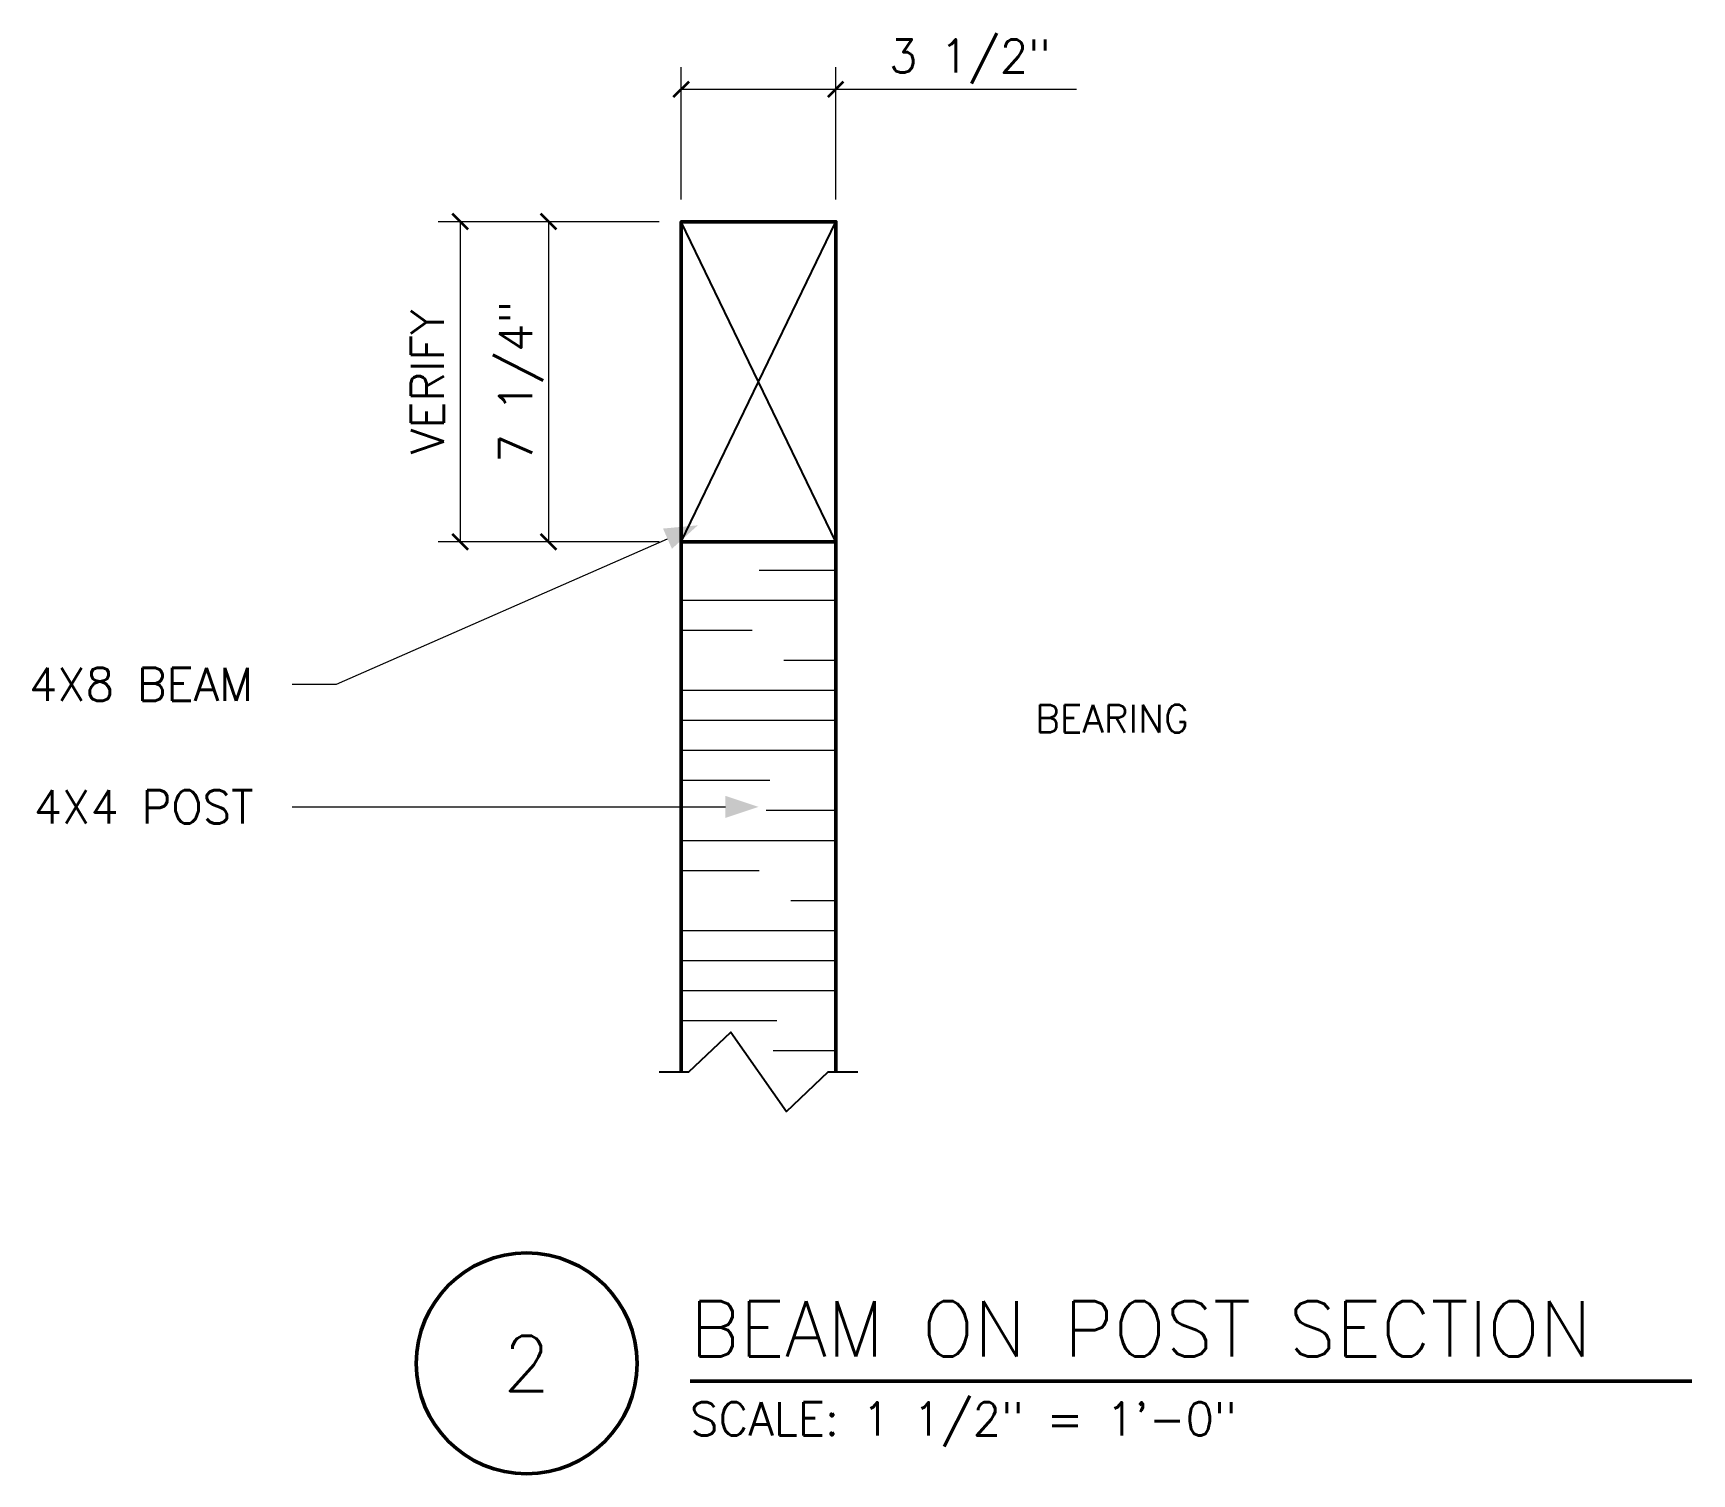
# Model space of a CAD drawing. Header units: inches. Extents: x -14.7 to 22.9, y 14.9 to 47.5.
import ezdxf
from ezdxf.enums import TextEntityAlignment as Align

# ---------------------------------------------------------------- set-up
doc = ezdxf.new("R2010")
doc.units = ezdxf.units.IN
doc.header["$MEASUREMENT"] = 0
for name, color, linetype, lineweight in [('S-ANNO-DIMS', 7, 'CONTINUOUS', 13), ('S-ANNO-NOTE', 7, 'CONTINUOUS', 18), ('S-ANNO-TTLB', 7, 'CONTINUOUS', 50), ('S-DETL-BRKL', 7, 'CONTINUOUS', 25), ('S-DETL-BYND', 7, 'CONTINUOUS', 25), ('S-DETL-CUT', 7, 'CONTINUOUS', 50), ('S-DETL-PATT', 7, 'CONTINUOUS', 9)]:
    doc.layers.add(name, color=color, linetype=linetype, lineweight=lineweight)
doc.styles.add('KERF', font='romans.shx')

msp = doc.modelspace()

# ---------------------------------------------------------------- hatches: boundary and pattern name
at = {"layer": 'S-ANNO-NOTE', "lineweight": 50}
for points in [[(0.375, 36.375), (-0.412165, 36.30171), (-0.210758, 35.844069)], [(1.75, 30), (1, 30.25), (1, 29.75)]]:
    msp.add_hatch(color=256, dxfattribs=at).paths.add_polyline_path(points)
at = {"layer": 'S-DETL-PATT', "lineweight": 9}
h = msp.add_hatch(dxfattribs=at)
h.set_pattern_fill('KERF-GRAIN', color=256, angle=90, style=0)
h.set_pattern_definition([(0, (0, 0), (3.28, 0.68), [12.8, -3.2, 6.4, -4])])
h.paths.add_polyline_path([(3.5, 24), (3.5, 36), (0, 36), (0, 24)])

# ---------------------------------------------------------------- linework, layer by layer
at = {"layer": 'S-ANNO-DIMS', "lineweight": 13}
for points in [[(0, 43.75), (0, 46.75)], [(3.5, 43.75), (3.5, 46.75)], [(0, 46.25), (3.5, 46.25)], [(3.5, 46.25), (8.946429, 46.25)], [(-0.5, 43.25), (-5.5, 43.25)], [(-5, 36), (-5, 43.25)], [(-0.5, 43.25), (-3.5, 43.25)], [(-3, 36), (-3, 43.25)], [(-0.5, 36), (-5.5, 36)], [(-0.5, 36), (-3.5, 36)]]:
    msp.add_lwpolyline(points, dxfattribs=at)
at = {"layer": 'S-ANNO-NOTE', "lineweight": 18}
for points in [[(-8.805, 32.775), (-7.805, 32.775), (-0.311462, 36.07289)], [(-8.805, 30), (-7.805, 30), (1, 30)]]:
    msp.add_lwpolyline(points, dxfattribs=at)
at = {"layer": 'S-ANNO-TTLB', "lineweight": 50}
msp.add_lwpolyline([(-6, 17.4, 1), (-1, 17.4, 1)], format="xyb", close=True, dxfattribs=at)
msp.add_lwpolyline([(0.2, 17), (22.878571, 17)], dxfattribs=at)
at = {"layer": 'S-DETL-BRKL', "lineweight": 25}
msp.add_lwpolyline([(-0.5, 24), (0.175, 24), (1.12, 24.9), (2.38, 23.1), (3.325, 24), (4, 24)], dxfattribs=at)
at = {"layer": 'S-DETL-BYND', "lineweight": 25}
for points in [[(0, 36), (3.5, 43.25)], [(3.5, 36), (0, 43.25)]]:
    msp.add_lwpolyline(points, dxfattribs=at)
at = {"layer": 'S-DETL-CUT', "lineweight": 35}
for points in [[(-0.176777, 46.073223), (0.176777, 46.426777)], [(3.323223, 46.073223), (3.676777, 46.426777)], [(-4.823223, 43.073223), (-5.176777, 43.426777)], [(-2.823223, 43.073223), (-3.176777, 43.426777)], [(-4.823223, 35.823223), (-5.176777, 36.176777)], [(-2.823223, 35.823223), (-3.176777, 36.176777)]]:
    msp.add_lwpolyline(points, dxfattribs=at)
at = {"layer": 'S-DETL-CUT', "lineweight": 50}
for points in [[(3.5, 36), (3.5, 43.25), (0, 43.25), (0, 36)], [(3.5, 24), (3.5, 36), (0, 36), (0, 24)]]:
    msp.add_lwpolyline(points, dxfattribs=at)

# ---------------------------------------------------------------- texts
at = {"layer": 'S-ANNO-DIMS', "lineweight": 13, "style": 'KERF'}
msp.add_text('3 1/2"', height=0.75, dxfattribs=at).set_placement((6.535714, 46.625), align=Align.CENTER)
for s, p in [('7 1/4"', (-3.375, 39.625)), ('VERIFY', (-5.375, 39.625))]:
    msp.add_text(s, height=0.75, rotation=90, dxfattribs=at).set_placement(p, align=Align.CENTER)
at = {"layer": 'S-ANNO-NOTE', "lineweight": 18, "style": 'KERF'}
for s, p in [('4X8 BEAM', (-14.767857, 32.4)), ('4X4 POST', (-14.660714, 29.625))]:
    msp.add_text(s, height=0.75, dxfattribs=at).set_placement(p)
msp.add_text('BEARING', height=0.625, dxfattribs=at).set_placement((9.75, 32), align=Align.MIDDLE_CENTER)
at = {"layer": 'S-ANNO-TTLB', "lineweight": 50, "style": 'KERF'}
msp.add_text('BEAM ON POST SECTION', height=1.25, dxfattribs=at).set_placement((0.2, 17.56))
msp.add_text('2', height=1.25, dxfattribs=at).set_placement((-3.5, 17.4), align=Align.MIDDLE_CENTER)
at = {"layer": 'S-ANNO-TTLB', "lineweight": 18, "style": 'KERF'}
msp.add_text('SCALE: 1 1/2" = 1\'-0"', height=0.75, dxfattribs=at).set_placement((0.2, 15.77))

doc.saveas('drawing.dxf')
